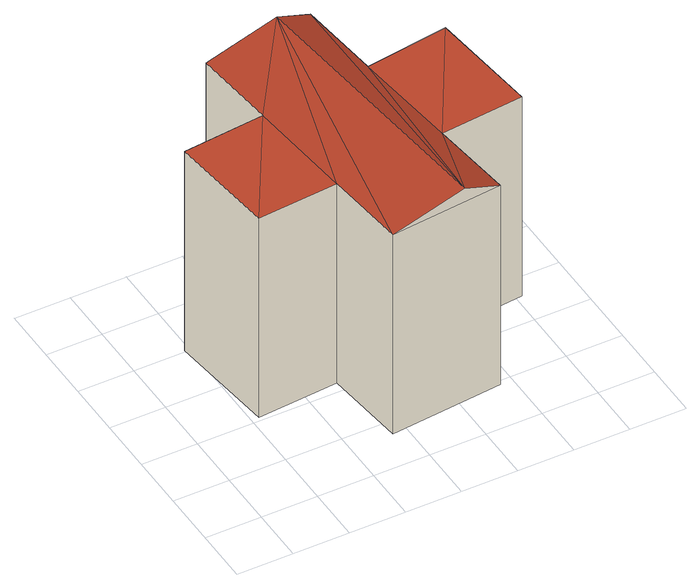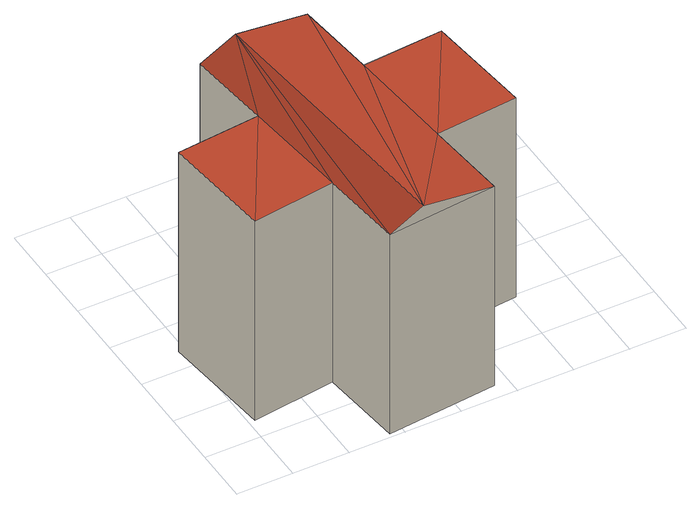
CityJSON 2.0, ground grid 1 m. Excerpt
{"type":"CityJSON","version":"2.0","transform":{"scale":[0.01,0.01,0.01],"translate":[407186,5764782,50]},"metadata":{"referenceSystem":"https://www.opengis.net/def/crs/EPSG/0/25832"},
"CityObjects":{
"building1":{"type":"Building","attributes":{"Gemeindeschluessel":"05515000","Geometrietyp2DReferenz":"3000","function":"51009_1610","roofType":"5000","measuredHeight":4.33},"geometry":[{"type":"Solid","lod":"2","boundaries":[[[[0,1,2,3]],[[4,5,1,0]],[[6,7,5,4]],[[8,9,7,6]],[[10,11,9,8]],[[12,13,11,10]],[[14,15,13,12]],[[16,17,15,14]],[[18,19,17,16]],[[20,21,19,18]],[[22,23,21,20]],[[3,2,23,22]],[[10,8,6]],[[6,4,10]],[[24,12,10]],[[24,10,4]],[[24,4,0]],[[0,25,24]],[[14,24,25]],[[16,14,25]],[[22,16,25]],[[25,3,22]],[[18,16,22]],[[22,20,18]],[[12,24,14]],[[3,25,0]],[[1,5,7,9,11,13,15,17,19,21,23,2]]]],"semantics":{"surfaces":[{"type":"WallSurface"},{"type":"RoofSurface"},{"type":"GroundSurface"}],"values":[[0,0,0,0,0,0,0,0,0,0,0,0,1,1,1,1,1,1,1,1,1,1,1,1,0,0,2]]}}]}
},
"vertices":[
[423,592,413],[423,592,7],[225,571,7],[225,571,413],[439,440,413],[439,440,7],[589,461,413],[589,461,7],[611,259,413],[611,259,7],[461,244,413],[461,244,7],[478,92,413],[478,92,7],[275,71,413],[275,71,7],[259,220,413],[259,220,7],[114,208,413],[114,208,7],[92,404,413],[92,404,7],[240,419,413],[240,419,7],[411,85,440],[359,585,440]
]}
